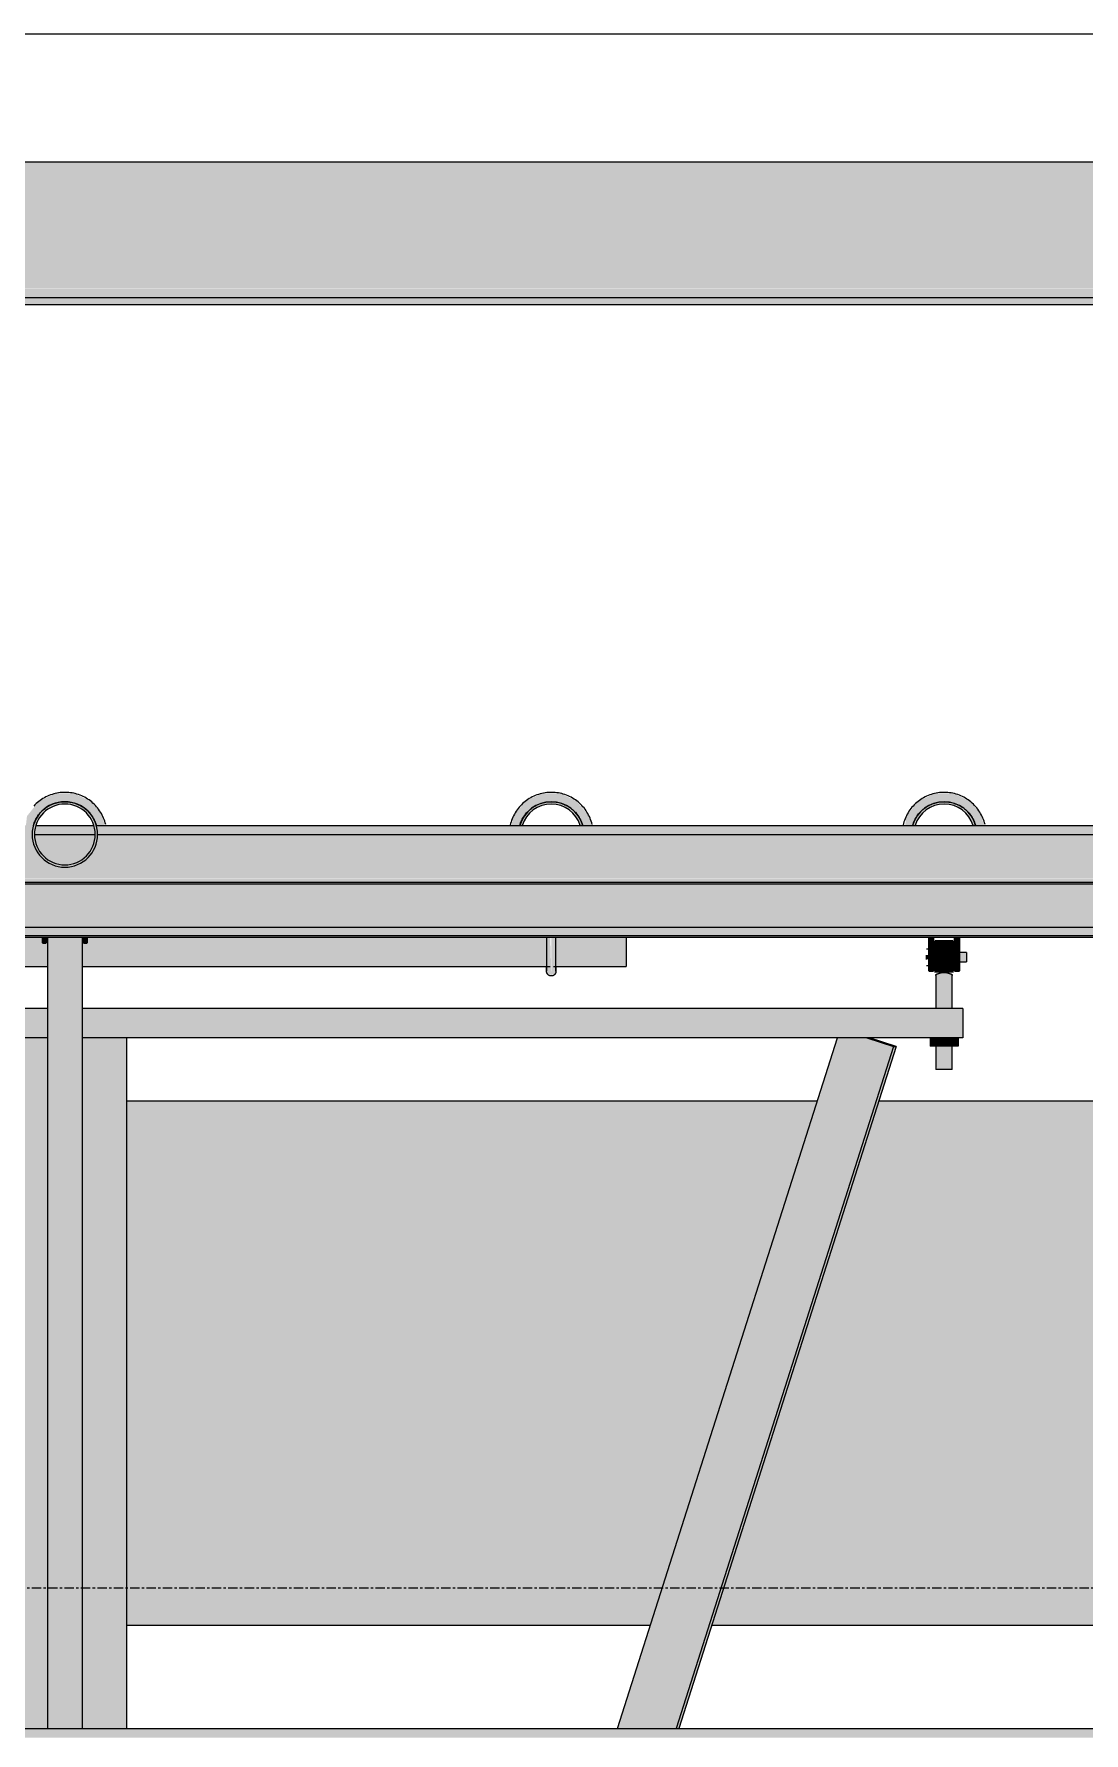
# Model space of a CAD drawing. Header units: inches. Extents: x 20426 to 92531, y -195 to 750.
# Drawn here: x 33031.3 to 33087.4, y 244.2 to 335 of the extents above; entities that cross this region are included whole.
import ezdxf

# ---------------------------------------------------------------- set-up
doc = ezdxf.new("R2010")
doc.units = ezdxf.units.IN
doc.header["$MEASUREMENT"] = 0
doc.linetypes.add('Grid Line 1_2_', pattern=[0.875, 0.5, -0.125, 0.125, -0.125])
for name, color, linetype, lineweight in [('A-CLNG', 13, 'Continuous', 13), ('A-FLOR-LEVL', 51, 'Continuous', 9), ('M-HVAC-DUCT', 70, 'Continuous', 9), ('Q-SPCQ', 91, 'Continuous', 9), ('S-BEAM', 12, 'Continuous', 9)]:
    doc.layers.add(name, color=color, linetype=linetype, lineweight=lineweight)

# ---------------------------------------------------------------- blocks, each defined once
blk = doc.blocks.new('Girt_Z - 8_D-V152-Elevation - North')
at = {"layer": 'S-BEAM'}
h = blk.add_hatch(color=256, dxfattribs=at)
h.paths.add_polyline_path([(-24964.302, 244), (-22792.025, 244), (-22792.025, 244.482), (-25977.143, 244.482), (-25977.143, 244), (-24981.581, 244)], flags=0)
h.paths.add_polyline_path([(-25980.765, 244), (-25980.765, 244.482), (-25981.015, 244.482), (-25981.015, 244)], flags=0)
blk.add_line((-25977.143, 244.482), (-22792.025, 244.482), dxfattribs=at)
blk = doc.blocks.new('Girt_Z - 8_D-V153-Elevation - North')
at = {"layer": 'S-BEAM'}
h = blk.add_hatch(color=256, dxfattribs=at)
h.paths.add_polyline_path([(-24958.019, 292.25), (-24954.987, 292.25), (-24955.096, 292.732), (-24958.168, 292.703), (-24958.181, 292.671), (-24958.181, 292.25), (-24958.127, 292.25)], flags=0)
h.paths.add_polyline_path([(-22792.025, 292.25), (-22792.025, 292.732), (-24954.921, 292.703), (-24954.862, 292.25), (-22804.37, 292.25)], flags=0)
h.paths.add_polyline_path([(-25980.765, 292.25), (-25980.765, 292.732), (-25981.015, 292.732), (-25981.015, 292.25)], flags=0)
h.paths.add_polyline_path([(-25977.143, 292.25), (-25623.919, 292.25), (-25623.859, 292.732), (-25977.143, 292.732)], flags=0)
h.paths.add_polyline_path([(-25623.576, 292.25), (-25620.544, 292.25), (-25620.653, 292.732), (-25623.725, 292.703), (-25623.738, 292.671), (-25623.738, 292.25), (-25623.684, 292.25)], flags=0)
h.paths.add_polyline_path([(-25620.419, 292.25), (-24958.362, 292.25), (-24958.306, 292.732), (-25620.478, 292.703)], flags=0)
h = blk.add_hatch(color=256, dxfattribs=at)
h.paths.add_polyline_path([(-25981.015, 289.883), (-25980.765, 289.883), (-25980.765, 292.25), (-25981.015, 292.25)], flags=0)
h.paths.add_polyline_path([(-25977.143, 289.883), (-22792.025, 289.883), (-22792.025, 292.25), (-24954.862, 292.25), (-24954.921, 291.797), (-24955.204, 291.234), (-24955.463, 290.945), (-24955.867, 290.68), (-24956.191, 290.555), (-24956.612, 290.5), (-24957.222, 290.625), (-24957.628, 290.843), (-24957.917, 291.101), (-24958.181, 291.506), (-24958.306, 291.829), (-24958.362, 292.25), (-25620.419, 292.25), (-25620.478, 291.797), (-25620.761, 291.234), (-25621.02, 290.945), (-25621.424, 290.68), (-25621.748, 290.555), (-25622.169, 290.5), (-25622.622, 290.56), (-25623.185, 290.843), (-25623.406, 291.013), (-25623.738, 291.506), (-25623.863, 291.829), (-25623.919, 292.25), (-25977.143, 292.25)], flags=0)
h.paths.add_polyline_path([(-24956.612, 290.625), (-24956.159, 290.694), (-24955.662, 290.948), (-24955.374, 291.216), (-24955.204, 291.438), (-24955.042, 291.829), (-24955.042, 292.25), (-24958.237, 292.25), (-24958.127, 291.699), (-24957.971, 291.375), (-24957.646, 291.013), (-24957.424, 290.843), (-24957.032, 290.68)], flags=0)
h.paths.add_polyline_path([(-25622.169, 290.625), (-25621.618, 290.734), (-25621.294, 290.891), (-25620.921, 291.23), (-25620.761, 291.438), (-25620.599, 291.829), (-25620.599, 292.25), (-25623.794, 292.25), (-25623.684, 291.699), (-25623.576, 291.438), (-25623.203, 291.013), (-25622.981, 290.843), (-25622.589, 290.68)], flags=0)
h = blk.add_hatch(color=256, dxfattribs=at)
h.paths.add_polyline_path([(-24990.221, 289.695), (-22792.025, 289.72), (-22792.025, 289.883), (-25977.143, 289.875), (-25977.143, 289.695), (-24998.86, 289.695)], flags=0)
h.paths.add_polyline_path([(-25981.015, 289.695), (-25980.765, 289.72), (-25980.765, 289.883), (-25981.015, 289.875), (-25981.015, 289.718)], flags=0)
h = blk.add_hatch(color=256, dxfattribs=at)
h.paths.add_polyline_path([(-24990.221, 289.62), (-22792.025, 289.658), (-22792.025, 289.695), (-25977.143, 289.658), (-25977.143, 289.62), (-24998.86, 289.62)], flags=0)
h.paths.add_polyline_path([(-25980.765, 289.62), (-25980.765, 289.695), (-25981.015, 289.658), (-25981.015, 289.62)], flags=0)
h = blk.add_hatch(color=256, dxfattribs=at)
h.paths.add_polyline_path([(-24964.302, 287.301), (-22792.025, 287.301), (-22792.025, 289.62), (-25977.143, 289.62), (-25977.143, 287.301), (-24972.941, 287.301)], flags=0)
h.paths.add_polyline_path([(-25981.015, 287.301), (-25980.765, 287.301), (-25980.765, 289.62), (-25981.015, 289.62)], flags=0)
h = blk.add_hatch(color=256, dxfattribs=at)
h.paths.add_polyline_path([(-22804.37, 286.852), (-22792.025, 286.852), (-22792.025, 287.301), (-25977.143, 287.301), (-25977.143, 286.852), (-22838.929, 286.852)], flags=0)
h.paths.add_polyline_path([(-25981.015, 286.852), (-25980.765, 286.852), (-25980.765, 287.301), (-25981.015, 287.301)], flags=0)
h = blk.add_hatch(color=256, dxfattribs=at)
h.paths.add_polyline_path([(-24964.302, 286.768), (-22792.025, 286.768), (-22792.025, 286.852), (-25977.143, 286.852), (-25977.143, 286.768), (-24972.941, 286.768)], flags=0)
h.paths.add_polyline_path([(-25980.765, 286.768), (-25980.765, 286.852), (-25981.015, 286.852), (-25981.015, 286.768)], flags=0)
for p, q in [((-25623.713, 292.732), (-25620.625, 292.732)), ((-25620.49, 292.732), (-24958.29, 292.732)), ((-25623.794, 292.25), (-25620.544, 292.25)), ((-25620.419, 292.25), (-24958.362, 292.25)), ((-25977.143, 289.695), (-22792.025, 289.695)), ((-25977.143, 289.62), (-22792.025, 289.62)), ((-25977.143, 287.301), (-22792.025, 287.301)), ((-25977.143, 286.852), (-22792.025, 286.852)), ((-25977.143, 286.768), (-22792.025, 286.768))]:
    blk.add_line(p, q, dxfattribs=at)
blk = doc.blocks.new('Girt_Z - 8_D-V154-Elevation - North')
at = {"layer": 'S-BEAM'}
blk.add_line((-25977.143, 335.018), (-22792.025, 335.018), dxfattribs=at)
blk = doc.blocks.new('Basketball_Backstop-Performance_Sports_Systems-3103-Ceiling_Hung - 27_-0_ to 27_-11 7_8_-706978-Elevation - North')
at = {"layer": 'Q-SPCQ'}
for points in [[(-25620.029, 292.732), (-25620.029, 292.733), (-25620.215, 293.318), (-25620.766, 294.009), (-25621.668, 294.444), (-25622.426, 294.444), (-25622.669, 294.444), (-25623.572, 294.009), (-25624.196, 293.226), (-25624.249, 292.732), (-25623.846, 292.735), (-25623.576, 293.266), (-25623.318, 293.555), (-25622.892, 293.829), (-25622.426, 293.966), (-25622.169, 294), (-25621.543, 293.869), (-25621.117, 293.63), (-25620.839, 293.367), (-25620.591, 292.974), (-25620.478, 292.732), (-25620.044, 292.732)], [(-25594.029, 292.732), (-25594.029, 292.733), (-25594.142, 293.226), (-25594.836, 294.043), (-25595.668, 294.444), (-25596.669, 294.444), (-25597.572, 294.009), (-25598.196, 293.226), (-25598.294, 292.732), (-25597.833, 292.766), (-25597.576, 293.266), (-25597.316, 293.556), (-25596.981, 293.791), (-25596.421, 293.967), (-25595.967, 293.973), (-25595.52, 293.859), (-25595.138, 293.646), (-25594.864, 293.399), (-25594.599, 292.994), (-25594.478, 292.732), (-25594.044, 292.732)], [(-25573.346, 292.732), (-25573.029, 292.733), (-25573.215, 293.318), (-25573.766, 294.009), (-25574.668, 294.444), (-25575.426, 294.444), (-25575.669, 294.444), (-25576.572, 294.009), (-25577.196, 293.226), (-25577.249, 292.732), (-25576.846, 292.735), (-25576.576, 293.266), (-25576.318, 293.555), (-25575.892, 293.829), (-25575.426, 293.966), (-25575.169, 294), (-25574.543, 293.869), (-25574.117, 293.63), (-25573.839, 293.367), (-25573.591, 292.974), (-25573.478, 292.732), (-25573.396, 292.732)], [(-25594.606, 292.732), (-25594.49, 292.732), (-25594.653, 293.125), (-25595.002, 293.541), (-25595.294, 293.766), (-25595.716, 293.94), (-25596.169, 294), (-25596.622, 293.94), (-25597.044, 293.766), (-25597.406, 293.487), (-25597.684, 293.125), (-25597.847, 292.732), (-25597.713, 292.732), (-25597.576, 293.062), (-25597.318, 293.399), (-25596.981, 293.657), (-25596.589, 293.82), (-25596.169, 293.875), (-25595.748, 293.82), (-25595.356, 293.657), (-25595.002, 293.375), (-25594.761, 293.062), (-25594.625, 292.732)], [(-25576.731, 292.732), (-25576.713, 292.732), (-25576.576, 293.062), (-25576.318, 293.399), (-25575.981, 293.657), (-25575.589, 293.82), (-25575.169, 293.875), (-25574.748, 293.82), (-25574.356, 293.657), (-25574.02, 293.399), (-25573.761, 293.062), (-25573.606, 292.732), (-25573.49, 292.732), (-25573.653, 293.125), (-25573.931, 293.487), (-25574.294, 293.766), (-25574.716, 293.94), (-25575.169, 294), (-25575.622, 293.94), (-25576.044, 293.766), (-25576.406, 293.487), (-25576.684, 293.125), (-25576.847, 292.732)], [(-25623.356, 286.467), (-25623.169, 286.467), (-25623.169, 286.768), (-25623.356, 286.768), (-25623.356, 286.555)], [(-25622.169, 244.482), (-25622.169, 286.768), (-25623.106, 286.768), (-25623.048, 244.482), (-25622.343, 244.482)], [(-25622.1, 244.482), (-25621.231, 244.482), (-25621.263, 286.768), (-25622.169, 286.768), (-25622.169, 244.482)], [(-25621.169, 286.467), (-25620.981, 286.467), (-25620.981, 286.768), (-25621.169, 286.768), (-25621.169, 286.555)], [(-25596.169, 284.744), (-25596.222, 286.768), (-25596.393, 286.768), (-25596.39, 285.57), (-25596.374, 284.811)], [(-25575.731, 285.687), (-25575.731, 286.768), (-25575.981, 286.768), (-25575.981, 285.687)], [(-25574.705, 285.656), (-25574.705, 286.562), (-25575.643, 286.532), (-25575.643, 285.656)], [(-25574.356, 285.687), (-25574.356, 286.768), (-25574.606, 286.768), (-25574.606, 285.687)], [(-25576.106, 285.687), (-25575.981, 285.687), (-25575.981, 285.801), (-25576.106, 285.801)], [(-25576.106, 285.574), (-25575.981, 285.574), (-25575.981, 285.687), (-25576.106, 285.687)], [(-25575.981, 284.963), (-25575.731, 284.963), (-25575.731, 285.687), (-25575.981, 285.687), (-25575.981, 285.038)], [(-25575.174, 284.859), (-25574.705, 284.871), (-25574.705, 285.656), (-25575.643, 285.656), (-25575.643, 284.871), (-25575.251, 284.859)], [(-25574.606, 284.963), (-25574.356, 284.963), (-25574.356, 285.687), (-25574.606, 285.687), (-25574.606, 285.038)], [(-25592.627, 244.482), (-25589.489, 244.482), (-25577.87, 280.918), (-25579.293, 281.375), (-25580.861, 281.375), (-25592.403, 245.185)], [(-25589.489, 244.482), (-25589.356, 244.482), (-25577.736, 280.918), (-25577.87, 280.918), (-25589.265, 245.185)], [(-25575.174, 280.937), (-25575.174, 281.375), (-25575.924, 281.375), (-25575.924, 280.937)], [(-25575.174, 280.937), (-25574.424, 280.937), (-25574.424, 281.375), (-25575.174, 281.375)]]:
    blk.add_hatch(color=256, dxfattribs=at).paths.add_polyline_path(points, flags=0)
h = blk.add_hatch(color=256, dxfattribs=at)
h.paths.add_polyline_path([(-25622.169, 290.5), (-25621.716, 290.56), (-25621.294, 290.734), (-25620.921, 291.026), (-25620.653, 291.375), (-25620.478, 291.797), (-25620.419, 292.25), (-25620.478, 292.703), (-25620.653, 293.125), (-25620.931, 293.487), (-25621.294, 293.766), (-25621.716, 293.94), (-25622.169, 294), (-25622.622, 293.94), (-25623.044, 293.766), (-25623.406, 293.487), (-25623.684, 293.125), (-25623.859, 292.703), (-25623.895, 292.067), (-25623.859, 291.797), (-25623.684, 291.375), (-25623.406, 291.013), (-25623.044, 290.734), (-25622.622, 290.56)], flags=0)
h.paths.add_polyline_path([(-25622.169, 290.625), (-25622.589, 290.68), (-25622.981, 290.843), (-25623.318, 291.101), (-25623.576, 291.438), (-25623.738, 291.829), (-25623.794, 292.25), (-25623.738, 292.671), (-25623.576, 293.062), (-25623.318, 293.399), (-25622.981, 293.657), (-25622.589, 293.82), (-25622.169, 293.875), (-25621.748, 293.82), (-25621.356, 293.657), (-25620.921, 293.27), (-25620.761, 293.062), (-25620.599, 292.671), (-25620.568, 292.067), (-25620.599, 291.829), (-25620.761, 291.438), (-25621.02, 291.101), (-25621.356, 290.843), (-25621.748, 290.68)], flags=0)
h = blk.add_hatch(color=256, dxfattribs=at)
h.paths.add_polyline_path([(-25603.641, 285.187), (-25596.394, 285.221), (-25596.384, 285.441), (-25596.418, 286.768), (-25620.981, 286.768), (-25620.981, 286.467), (-25621.169, 286.485), (-25621.169, 286.768), (-25621.231, 286.768), (-25621.231, 285.187), (-25612.281, 285.187)], flags=0)
h.paths.add_polyline_path([(-25592.169, 285.187), (-25592.169, 286.768), (-25595.945, 286.768), (-25595.946, 285.544), (-25595.946, 285.187), (-25595.002, 285.187)], flags=0)
h.paths.add_polyline_path([(-25623.106, 285.187), (-25623.106, 286.768), (-25623.169, 286.719), (-25623.169, 286.467), (-25623.356, 286.485), (-25623.356, 286.768), (-25647.945, 286.768), (-25647.946, 285.544), (-25647.919, 285.187), (-25625.241, 285.187)], flags=0)
h.paths.add_polyline_path([(-25648.401, 285.187), (-25648.383, 285.422), (-25648.418, 286.768), (-25652.169, 286.768), (-25652.169, 285.187), (-25648.409, 285.187)], flags=0)
h = blk.add_hatch(color=256, dxfattribs=at)
h.paths.add_polyline_path([(-25595.968, 285.194), (-25595.919, 285.194), (-25595.946, 285.404)], flags=0)
h.paths.add_polyline_path([(-25596.169, 284.744), (-25595.963, 284.811), (-25595.946, 284.979), (-25595.919, 284.953), (-25595.968, 285.194), (-25595.931, 286.454), (-25595.992, 286.768), (-25596.116, 286.768), (-25596.169, 286.696), (-25596.169, 284.961)], flags=0)
h = blk.add_hatch(color=256, dxfattribs=at)
h.paths.add_polyline_path([(-25575.643, 285.687), (-25575.643, 285.937), (-25575.731, 285.891), (-25575.731, 285.687)], flags=0)
h.paths.add_polyline_path([(-25574.705, 285.687), (-25574.606, 285.732), (-25574.606, 285.937), (-25574.705, 285.89), (-25574.705, 285.729)], flags=0)
h.paths.add_polyline_path([(-25573.981, 285.687), (-25573.981, 285.937), (-25574.356, 285.897), (-25574.356, 285.687)], flags=0)
h = blk.add_hatch(color=256, dxfattribs=at)
h.paths.add_polyline_path([(-25574.606, 285.437), (-25574.606, 285.687), (-25574.705, 285.656), (-25574.705, 285.437)], flags=0)
h.paths.add_polyline_path([(-25573.981, 285.437), (-25573.981, 285.687), (-25574.356, 285.675), (-25574.356, 285.437)], flags=0)
h.paths.add_polyline_path([(-25575.731, 285.437), (-25575.643, 285.493), (-25575.643, 285.687), (-25575.731, 285.631), (-25575.731, 285.439)], flags=0)
h = blk.add_hatch(color=256, dxfattribs=at)
h.paths.add_polyline_path([(-25574.736, 279.687), (-25574.787, 280.937), (-25575.611, 280.937), (-25575.553, 279.687), (-25574.751, 279.687)], flags=0)
h.paths.add_polyline_path([(-25575.223, 282.955), (-25574.736, 282.955), (-25574.763, 284.763), (-25575.097, 284.859), (-25575.394, 284.833), (-25575.611, 284.75), (-25575.573, 282.955), (-25575.251, 282.955)], flags=0)
h = blk.add_hatch(color=256, dxfattribs=at)
h.paths.add_polyline_path([(-25670.174, 281.375), (-25623.106, 281.375), (-25623.106, 282.955), (-25670.174, 282.955), (-25670.174, 282.691)], flags=0)
h.paths.add_polyline_path([(-25577.722, 281.375), (-25574.174, 281.375), (-25574.174, 282.955), (-25621.231, 282.955), (-25621.231, 281.375), (-25586.362, 281.375)], flags=0)
h = blk.add_hatch(color=256, dxfattribs=at)
h.paths.add_polyline_path([(-25623.209, 244.482), (-25623.106, 244.482), (-25623.106, 281.375), (-25625.486, 281.375), (-25625.486, 244.482), (-25623.83, 244.482)], flags=0)
h.paths.add_polyline_path([(-25621.231, 244.482), (-25618.861, 244.482), (-25618.861, 281.375), (-25621.231, 281.375), (-25621.231, 245.185)], flags=0)
for p, q in [((-25623.356, 286.467), (-25623.356, 286.763)), ((-25623.356, 286.438), (-25623.169, 286.438)), ((-25623.169, 286.763), (-25623.169, 286.467)), ((-25623.106, 286.768), (-25623.106, 244.482)), ((-25621.231, 244.482), (-25621.231, 286.768)), ((-25621.169, 286.467), (-25621.169, 286.763)), ((-25621.169, 286.438), (-25620.981, 286.438)), ((-25620.981, 286.763), (-25620.981, 286.467)), ((-25592.169, 286.766), (-25592.169, 285.187)), ((-25575.981, 286.125), (-25576.106, 286.125)), ((-25575.981, 285.687), (-25575.981, 286.768)), ((-25575.731, 286.768), (-25575.731, 285.687)), ((-25574.705, 286.562), (-25575.643, 286.562)), ((-25575.643, 285.656), (-25575.643, 286.562)), ((-25574.705, 286.562), (-25574.705, 285.656)), ((-25574.606, 285.687), (-25574.606, 286.768)), ((-25574.356, 286.768), (-25574.356, 285.687)), ((-25648.058, 285.187), (-25623.106, 285.187)), ((-25621.231, 285.187), (-25596.229, 285.187)), ((-25596.058, 285.187), (-25592.169, 285.187)), ((-25576.106, 285.687), (-25576.106, 285.801)), ((-25576.106, 285.574), (-25576.106, 285.687)), ((-25576.106, 285.25), (-25575.981, 285.25)), ((-25575.981, 284.963), (-25575.981, 285.687)), ((-25575.643, 285.937), (-25575.731, 285.937)), ((-25575.731, 285.687), (-25575.731, 284.963)), ((-25575.731, 285.437), (-25575.643, 285.437)), ((-25575.643, 284.871), (-25575.643, 285.656)), ((-25574.606, 285.937), (-25574.705, 285.937)), ((-25574.705, 285.656), (-25574.705, 284.871)), ((-25574.705, 285.437), (-25574.606, 285.437)), ((-25574.606, 284.963), (-25574.606, 285.687)), ((-25573.981, 285.937), (-25574.356, 285.937)), ((-25574.356, 285.687), (-25574.356, 284.963)), ((-25574.356, 285.437), (-25573.981, 285.437)), ((-25573.981, 285.937), (-25573.981, 285.687)), ((-25573.981, 285.687), (-25573.981, 285.437)), ((-25575.981, 284.937), (-25575.731, 284.937)), ((-25575.643, 284.75), (-25575.611, 284.75)), ((-25575.611, 284.75), (-25575.611, 282.955)), ((-25574.736, 282.955), (-25574.736, 284.75)), ((-25574.736, 284.75), (-25574.705, 284.75)), ((-25574.606, 284.937), (-25574.356, 284.937)), ((-25623.105, 282.955), (-25670.174, 282.955)), ((-25574.174, 282.955), (-25621.231, 282.955)), ((-25574.174, 282.955), (-25574.174, 281.375)), ((-25623.105, 281.375), (-25670.174, 281.375)), ((-25574.174, 281.375), (-25621.231, 281.375)), ((-25618.861, 244.482), (-25618.861, 281.375)), ((-25592.627, 244.482), (-25580.861, 281.375)), ((-25577.87, 280.918), (-25589.489, 244.482)), ((-25577.736, 280.918), (-25589.356, 244.482)), ((-25579.293, 281.375), (-25577.87, 280.918)), ((-25577.736, 280.918), (-25579.159, 281.375)), ((-25577.87, 280.918), (-25577.736, 280.918)), ((-25575.924, 281.375), (-25575.924, 280.937)), ((-25575.174, 280.937), (-25575.924, 280.937)), ((-25575.611, 281.375), (-25575.611, 279.687)), ((-25575.174, 281.375), (-25575.174, 280.937)), ((-25574.424, 280.937), (-25575.174, 280.937)), ((-25574.736, 279.687), (-25574.736, 281.375)), ((-25574.424, 281.375), (-25574.424, 280.937)), ((-25574.736, 279.687), (-25575.611, 279.687))]:
    blk.add_line(p, q, dxfattribs=at)
at = {"layer": 'Q-SPCQ', "flags": 128}
for points in [[(-25619.983, 292.785), (-25620.006, 292.872), (-25620.033, 292.958), (-25620.063, 293.043), (-25620.096, 293.126), (-25620.133, 293.208), (-25620.173, 293.289), (-25620.216, 293.368), (-25620.262, 293.445), (-25620.312, 293.52), (-25620.364, 293.594), (-25620.419, 293.665), (-25620.477, 293.734), (-25620.538, 293.8), (-25620.601, 293.864), (-25620.667, 293.925), (-25620.735, 293.984), (-25620.806, 294.04), (-25620.878, 294.093), (-25620.953, 294.143), (-25621.03, 294.19), (-25621.108, 294.234), (-25621.189, 294.275), (-25621.27, 294.313), (-25621.353, 294.347), (-25621.438, 294.378), (-25621.524, 294.406), (-25621.61, 294.43), (-25621.698, 294.45), (-25621.786, 294.467), (-25621.875, 294.481), (-25621.965, 294.491), (-25622.055, 294.497), (-25622.144, 294.5), (-25622.234, 294.499), (-25622.324, 294.495), (-25622.414, 294.487), (-25622.503, 294.475), (-25622.592, 294.46), (-25622.68, 294.441), (-25622.767, 294.419), (-25622.853, 294.393), (-25622.939, 294.364), (-25623.023, 294.332), (-25623.105, 294.296), (-25623.186, 294.257), (-25623.266, 294.215), (-25623.343, 294.169), (-25623.419, 294.121), (-25623.493, 294.069), (-25623.565, 294.015), (-25623.634, 293.957), (-25623.701, 293.898), (-25623.766, 293.835), (-25623.828, 293.77)], [(-25593.983, 292.785), (-25594.006, 292.872), (-25594.033, 292.958), (-25594.063, 293.043), (-25594.096, 293.126), (-25594.133, 293.208), (-25594.173, 293.289), (-25594.216, 293.368), (-25594.262, 293.445), (-25594.312, 293.52), (-25594.364, 293.594), (-25594.419, 293.665), (-25594.477, 293.734), (-25594.538, 293.8), (-25594.601, 293.864), (-25594.667, 293.925), (-25594.735, 293.984), (-25594.806, 294.04), (-25594.878, 294.093), (-25594.953, 294.143), (-25595.03, 294.19), (-25595.108, 294.234), (-25595.189, 294.275), (-25595.27, 294.313), (-25595.353, 294.347), (-25595.438, 294.378), (-25595.524, 294.406), (-25595.61, 294.43), (-25595.698, 294.45), (-25595.786, 294.467), (-25595.875, 294.481), (-25595.965, 294.491), (-25596.055, 294.497), (-25596.144, 294.5), (-25596.234, 294.499), (-25596.324, 294.495), (-25596.414, 294.487), (-25596.503, 294.475), (-25596.592, 294.46), (-25596.68, 294.441), (-25596.767, 294.419), (-25596.853, 294.393), (-25596.939, 294.364), (-25597.023, 294.332), (-25597.105, 294.296), (-25597.186, 294.257), (-25597.266, 294.215), (-25597.343, 294.169), (-25597.419, 294.121), (-25597.493, 294.069), (-25597.565, 294.015), (-25597.634, 293.957), (-25597.701, 293.898), (-25597.766, 293.835), (-25597.828, 293.77), (-25597.887, 293.702), (-25597.944, 293.632), (-25597.998, 293.56), (-25598.049, 293.486), (-25598.097, 293.41), (-25598.142, 293.332), (-25598.183, 293.252), (-25598.222, 293.171), (-25598.257, 293.088), (-25598.289, 293.004), (-25598.317, 292.918), (-25598.342, 292.832), (-25598.364, 292.745)], [(-25572.983, 292.785), (-25573.006, 292.872), (-25573.033, 292.958), (-25573.063, 293.043), (-25573.096, 293.126), (-25573.133, 293.208), (-25573.173, 293.289), (-25573.216, 293.368), (-25573.262, 293.445), (-25573.312, 293.52), (-25573.364, 293.594), (-25573.419, 293.665), (-25573.477, 293.734), (-25573.538, 293.8), (-25573.601, 293.864), (-25573.667, 293.925), (-25573.735, 293.984), (-25573.806, 294.04), (-25573.878, 294.093), (-25573.953, 294.143), (-25574.03, 294.19), (-25574.108, 294.234), (-25574.189, 294.275), (-25574.27, 294.313), (-25574.353, 294.347), (-25574.438, 294.378), (-25574.524, 294.406), (-25574.61, 294.43), (-25574.698, 294.45), (-25574.786, 294.467), (-25574.875, 294.481), (-25574.965, 294.491), (-25575.055, 294.497), (-25575.144, 294.5), (-25575.234, 294.499), (-25575.324, 294.495), (-25575.414, 294.487), (-25575.503, 294.475), (-25575.592, 294.46), (-25575.68, 294.441), (-25575.767, 294.419), (-25575.853, 294.393), (-25575.939, 294.364), (-25576.023, 294.332), (-25576.105, 294.296), (-25576.186, 294.257), (-25576.266, 294.215), (-25576.343, 294.169), (-25576.419, 294.121), (-25576.493, 294.069), (-25576.565, 294.015), (-25576.634, 293.957), (-25576.701, 293.898), (-25576.766, 293.835), (-25576.828, 293.77), (-25576.887, 293.702), (-25576.944, 293.632), (-25576.998, 293.56), (-25577.049, 293.486), (-25577.097, 293.41), (-25577.142, 293.332), (-25577.183, 293.252), (-25577.222, 293.171), (-25577.257, 293.088), (-25577.289, 293.004), (-25577.317, 292.918), (-25577.342, 292.832), (-25577.364, 292.745)], [(-25623.851, 292.734), (-25623.83, 292.8), (-25623.807, 292.866), (-25623.781, 292.931), (-25623.752, 292.995), (-25623.721, 293.058), (-25623.687, 293.12), (-25623.651, 293.18), (-25623.613, 293.238), (-25623.572, 293.295), (-25623.53, 293.35), (-25623.484, 293.404), (-25623.437, 293.456)], [(-25623.337, 293.553), (-25623.284, 293.599), (-25623.229, 293.642), (-25623.172, 293.684), (-25623.114, 293.723), (-25623.055, 293.759), (-25622.994, 293.793), (-25622.931, 293.825), (-25622.868, 293.854), (-25622.803, 293.881), (-25622.737, 293.905), (-25622.671, 293.927), (-25622.603, 293.945), (-25622.535, 293.961), (-25622.466, 293.975), (-25622.397, 293.985), (-25622.327, 293.993), (-25622.258, 293.998), (-25622.188, 294), (-25622.118, 293.999), (-25622.048, 293.996), (-25621.978, 293.99), (-25621.909, 293.981), (-25621.84, 293.969), (-25621.771, 293.954), (-25621.703, 293.937), (-25621.636, 293.917), (-25621.57, 293.894), (-25621.505, 293.869), (-25621.441, 293.841), (-25621.377, 293.811), (-25621.316, 293.778), (-25621.255, 293.743), (-25621.196, 293.705), (-25621.139, 293.665), (-25621.083, 293.623), (-25621.029, 293.578), (-25620.977, 293.531)], [(-25620.878, 293.432), (-25620.832, 293.38), (-25620.788, 293.325), (-25620.746, 293.269), (-25620.707, 293.211), (-25620.669, 293.152), (-25620.634, 293.091), (-25620.602, 293.029), (-25620.572, 292.966), (-25620.545, 292.902), (-25620.52, 292.836), (-25620.498, 292.77)], [(-25597.851, 292.734), (-25597.83, 292.8), (-25597.807, 292.866), (-25597.781, 292.931), (-25597.752, 292.995), (-25597.721, 293.058), (-25597.687, 293.12), (-25597.651, 293.18), (-25597.613, 293.238), (-25597.572, 293.295), (-25597.53, 293.35), (-25597.484, 293.404), (-25597.437, 293.456)], [(-25597.337, 293.553), (-25597.284, 293.599), (-25597.229, 293.642), (-25597.172, 293.684), (-25597.114, 293.723), (-25597.055, 293.759), (-25596.994, 293.793), (-25596.931, 293.825), (-25596.868, 293.854), (-25596.803, 293.881), (-25596.737, 293.905), (-25596.671, 293.927), (-25596.603, 293.945), (-25596.535, 293.961), (-25596.466, 293.975), (-25596.397, 293.985), (-25596.327, 293.993), (-25596.258, 293.998), (-25596.188, 294), (-25596.118, 293.999), (-25596.048, 293.996), (-25595.978, 293.99), (-25595.909, 293.981), (-25595.84, 293.969), (-25595.771, 293.954), (-25595.703, 293.937), (-25595.636, 293.917), (-25595.57, 293.894), (-25595.505, 293.869), (-25595.441, 293.841), (-25595.377, 293.811), (-25595.316, 293.778), (-25595.255, 293.743), (-25595.196, 293.705), (-25595.139, 293.665), (-25595.083, 293.623), (-25595.029, 293.578), (-25594.977, 293.531)], [(-25594.878, 293.432), (-25594.832, 293.38), (-25594.788, 293.325), (-25594.746, 293.269), (-25594.707, 293.211), (-25594.669, 293.152), (-25594.634, 293.091), (-25594.602, 293.029), (-25594.572, 292.966), (-25594.545, 292.902), (-25594.52, 292.836), (-25594.498, 292.77)], [(-25576.851, 292.734), (-25576.83, 292.8), (-25576.807, 292.866), (-25576.781, 292.931), (-25576.752, 292.995), (-25576.721, 293.058), (-25576.687, 293.12), (-25576.651, 293.18), (-25576.613, 293.238), (-25576.572, 293.295), (-25576.53, 293.35), (-25576.484, 293.404), (-25576.437, 293.456)], [(-25576.337, 293.553), (-25576.284, 293.599), (-25576.229, 293.642), (-25576.172, 293.684), (-25576.114, 293.723), (-25576.055, 293.759), (-25575.994, 293.793), (-25575.931, 293.825), (-25575.868, 293.854), (-25575.803, 293.881), (-25575.737, 293.905), (-25575.671, 293.927), (-25575.603, 293.945), (-25575.535, 293.961), (-25575.466, 293.975), (-25575.397, 293.985), (-25575.327, 293.993), (-25575.258, 293.998), (-25575.188, 294), (-25575.118, 293.999), (-25575.048, 293.996), (-25574.978, 293.99), (-25574.909, 293.981), (-25574.84, 293.969), (-25574.771, 293.954), (-25574.703, 293.937), (-25574.636, 293.917), (-25574.57, 293.894), (-25574.505, 293.869), (-25574.441, 293.841), (-25574.377, 293.811), (-25574.316, 293.778), (-25574.255, 293.743), (-25574.196, 293.705), (-25574.139, 293.665), (-25574.083, 293.623), (-25574.029, 293.578), (-25573.977, 293.531)], [(-25573.878, 293.432), (-25573.832, 293.38), (-25573.788, 293.325), (-25573.746, 293.269), (-25573.707, 293.211), (-25573.669, 293.152), (-25573.634, 293.091), (-25573.602, 293.029), (-25573.572, 292.966), (-25573.545, 292.902), (-25573.52, 292.836), (-25573.498, 292.77)], [(-25596.419, 286.768), (-25596.419, 286.698), (-25596.419, 286.619), (-25596.419, 286.54), (-25596.419, 286.462), (-25596.419, 286.385), (-25596.419, 286.308), (-25596.419, 286.233), (-25596.419, 286.159), (-25596.419, 286.086), (-25596.419, 286.014), (-25596.419, 285.944), (-25596.419, 285.875), (-25596.419, 285.808), (-25596.419, 285.743), (-25596.419, 285.68), (-25596.419, 285.619), (-25596.419, 285.56), (-25596.419, 285.503), (-25596.419, 285.448), (-25596.419, 285.396), (-25596.419, 285.346), (-25596.419, 285.299), (-25596.419, 285.255), (-25596.419, 285.213), (-25596.419, 285.174), (-25596.419, 285.137), (-25596.419, 285.104), (-25596.419, 285.073), (-25596.419, 285.046), (-25596.419, 285.021), (-25596.419, 285), (-25596.419, 284.982), (-25596.419, 284.967), (-25596.419, 284.955), (-25596.419, 284.946), (-25596.419, 284.94), (-25596.419, 284.938)], [(-25595.919, 284.937), (-25595.919, 284.939), (-25595.919, 284.944), (-25595.919, 284.952), (-25595.919, 284.963), (-25595.919, 284.977), (-25595.919, 284.995), (-25595.919, 285.015), (-25595.919, 285.039), (-25595.919, 285.066), (-25595.919, 285.095), (-25595.919, 285.128), (-25595.919, 285.164), (-25595.919, 285.202), (-25595.919, 285.243), (-25595.919, 285.287), (-25595.919, 285.333), (-25595.919, 285.382), (-25595.919, 285.434), (-25595.919, 285.488), (-25595.919, 285.544), (-25595.919, 285.603), (-25595.919, 285.663), (-25595.919, 285.726), (-25595.919, 285.79), (-25595.919, 285.857), (-25595.919, 285.925), (-25595.919, 285.995), (-25595.919, 286.066), (-25595.919, 286.139), (-25595.919, 286.213), (-25595.919, 286.288), (-25595.919, 286.364), (-25595.919, 286.441), (-25595.919, 286.519), (-25595.919, 286.598), (-25595.919, 286.677), (-25595.919, 286.756)], [(-25596.419, 284.937), (-25596.419, 284.939), (-25596.419, 284.944), (-25596.419, 284.952), (-25596.419, 284.963), (-25596.419, 284.977), (-25596.419, 284.995), (-25596.419, 285.015), (-25596.419, 285.039), (-25596.419, 285.066), (-25596.419, 285.095), (-25596.419, 285.128), (-25596.419, 285.164), (-25596.419, 285.202)], [(-25595.919, 285.213), (-25595.919, 285.174), (-25595.919, 285.137), (-25595.919, 285.104), (-25595.919, 285.073), (-25595.919, 285.046), (-25595.919, 285.021), (-25595.919, 285), (-25595.919, 284.982), (-25595.919, 284.967), (-25595.919, 284.955), (-25595.919, 284.946), (-25595.919, 284.94), (-25595.919, 284.938)], [(-25596.169, 284.687), (-25596.179, 284.688), (-25596.189, 284.688), (-25596.199, 284.689), (-25596.209, 284.691), (-25596.218, 284.692), (-25596.228, 284.695), (-25596.238, 284.697), (-25596.247, 284.7), (-25596.257, 284.704), (-25596.266, 284.707), (-25596.275, 284.711), (-25596.284, 284.716), (-25596.293, 284.721), (-25596.302, 284.726), (-25596.31, 284.731), (-25596.318, 284.737), (-25596.326, 284.743), (-25596.334, 284.75), (-25596.341, 284.756), (-25596.348, 284.763), (-25596.355, 284.771), (-25596.361, 284.778), (-25596.368, 284.786), (-25596.374, 284.794), (-25596.379, 284.802), (-25596.384, 284.811), (-25596.389, 284.82), (-25596.394, 284.829), (-25596.398, 284.838), (-25596.402, 284.847), (-25596.405, 284.856), (-25596.408, 284.866), (-25596.411, 284.875), (-25596.413, 284.885), (-25596.415, 284.895), (-25596.417, 284.905), (-25596.418, 284.915), (-25596.418, 284.925), (-25596.419, 284.935), (-25596.419, 284.937)], [(-25595.919, 284.937), (-25595.919, 284.928), (-25595.92, 284.918), (-25595.921, 284.908), (-25595.922, 284.898), (-25595.924, 284.888), (-25595.926, 284.878), (-25595.929, 284.868), (-25595.931, 284.859), (-25595.935, 284.849), (-25595.939, 284.84), (-25595.943, 284.831), (-25595.947, 284.822), (-25595.952, 284.813), (-25595.957, 284.805), (-25595.962, 284.796), (-25595.968, 284.788), (-25595.974, 284.78), (-25595.981, 284.773), (-25595.988, 284.765), (-25595.995, 284.758), (-25596.002, 284.751), (-25596.01, 284.745), (-25596.017, 284.739), (-25596.025, 284.733), (-25596.034, 284.727), (-25596.042, 284.722), (-25596.051, 284.717), (-25596.06, 284.712), (-25596.069, 284.708), (-25596.078, 284.704), (-25596.088, 284.701), (-25596.097, 284.698), (-25596.107, 284.695), (-25596.116, 284.693), (-25596.126, 284.691), (-25596.136, 284.69), (-25596.146, 284.689), (-25596.156, 284.688), (-25596.166, 284.688), (-25596.169, 284.687)]]:
    blk.add_lwpolyline(points, dxfattribs=at)
at = {"layer": 'Q-SPCQ'}
for centre, radius, start, end in [((-25622.169, 292.25), 1.75, 0, 180), ((-25622.169, 292.25), 1.625, 0, 180), ((-25596.169, 292.25), 1.75, 16.03624, 163.96376), ((-25596.169, 292.25), 1.625, 17.35418, 162.64582), ((-25575.169, 292.25), 1.75, 16.03624, 163.96376), ((-25575.169, 292.25), 1.625, 17.35418, 162.64582), ((-25622.169, 292.25), 1.75, 180, 0), ((-25622.169, 292.25), 1.625, 180, 0)]:
    blk.add_arc(centre, radius, start, end, dxfattribs=at)
blk.add_open_spline([(-25574.736, 284.75), (-25574.736, 284.75), (-25574.74, 284.752), (-25574.751, 284.758), (-25574.763, 284.762), (-25574.778, 284.769), (-25574.795, 284.777), (-25574.812, 284.785), (-25574.827, 284.791), (-25574.839, 284.795), (-25574.852, 284.799), (-25574.869, 284.806), (-25574.892, 284.814), (-25574.917, 284.822), (-25574.938, 284.829), (-25574.954, 284.833), (-25574.971, 284.837), (-25574.993, 284.842), (-25575.023, 284.848), (-25575.059, 284.855), (-25575.097, 284.859), (-25575.135, 284.862), (-25575.174, 284.862), (-25575.213, 284.862), (-25575.251, 284.859), (-25575.289, 284.855), (-25575.325, 284.848), (-25575.355, 284.842), (-25575.377, 284.837), (-25575.394, 284.833), (-25575.41, 284.829), (-25575.431, 284.822), (-25575.456, 284.814), (-25575.479, 284.806), (-25575.496, 284.799), (-25575.509, 284.795), (-25575.52, 284.791), (-25575.535, 284.785), (-25575.552, 284.777), (-25575.57, 284.769), (-25575.585, 284.762), (-25575.597, 284.758), (-25575.608, 284.752), (-25575.611, 284.75), (-25575.611, 284.75)], degree=3, knots=[0, 0, 0, 0, 0.055556, 0.083333, 0.111111, 0.138889, 0.166667, 0.194444, 0.208333, 0.222222, 0.236111, 0.25, 0.277778, 0.305556, 0.319444, 0.333333, 0.347222, 0.361111, 0.388889, 0.416667, 0.444444, 0.472222, 0.5, 0.527778, 0.555556, 0.583333, 0.611111, 0.638889, 0.652778, 0.666667, 0.680556, 0.694444, 0.722222, 0.75, 0.763889, 0.777778, 0.791667, 0.805556, 0.833333, 0.861111, 0.888889, 0.916667, 0.944444, 1, 1, 1, 1], dxfattribs=at)
blk = doc.blocks.new('W-Wide Flange - W8X21-946647-Elevation - North')
at = {"layer": 'S-BEAM'}
h = blk.add_hatch(color=256, dxfattribs=at)
h.paths.add_polyline_path([(-24376.8, 327.951), (-24252.89, 328.003), (-24252.89, 328.189), (-24524.39, 328.131), (-24524.39, 327.951), (-24394.08, 327.951)], flags=0)
h.paths.add_polyline_path([(-25966.51, 327.951), (-25700.39, 327.951), (-25700.39, 328.189), (-25971.89, 328.179), (-25971.89, 327.951)], flags=0)
h.paths.add_polyline_path([(-22801.255, 327.951), (-22801.255, 328.189), (-23076.89, 328.189), (-23076.89, 327.951), (-22804.37, 327.951)], flags=0)
h.paths.add_polyline_path([(-25682.39, 327.951), (-25410.89, 327.951), (-25410.89, 328.189), (-25682.39, 328.169), (-25682.39, 328.054)], flags=0)
h.paths.add_polyline_path([(-23094.89, 327.951), (-23094.89, 328.189), (-23366.39, 328.189), (-23366.39, 327.951), (-23098.121, 327.951)], flags=0)
h.paths.add_polyline_path([(-25392.89, 327.951), (-25121.39, 327.951), (-25121.39, 328.189), (-25392.89, 328.16), (-25392.89, 328.043)], flags=0)
h.paths.add_polyline_path([(-25103.39, 327.951), (-24831.89, 327.951), (-24831.89, 328.189), (-25103.39, 328.15), (-25103.39, 328.033)], flags=0)
h.paths.add_polyline_path([(-23384.39, 327.951), (-23384.39, 328.189), (-23655.89, 328.189), (-23655.89, 327.951), (-23391.871, 327.951)], flags=0)
h.paths.add_polyline_path([(-24813.89, 327.951), (-24542.39, 327.951), (-24542.39, 328.189), (-24813.89, 328.141), (-24813.89, 328.023)], flags=0)
h.paths.add_polyline_path([(-23673.89, 327.951), (-23673.89, 328.189), (-23945.39, 328.189), (-23945.39, 327.951), (-23685.622, 327.951)], flags=0)
h.paths.add_polyline_path([(-24234.89, 327.951), (-23963.39, 327.993), (-23963.39, 328.189), (-24234.89, 328.189), (-24234.89, 328.002)], flags=0)
h = blk.add_hatch(color=256, dxfattribs=at)
h.paths.add_polyline_path([(-22801.255, 321.421), (-22801.255, 327.951), (-23076.89, 327.951), (-23076.89, 321.421), (-22804.37, 321.421)], flags=0)
h.paths.add_polyline_path([(-25971.89, 321.421), (-25700.39, 321.421), (-25700.39, 327.951), (-25971.89, 327.951)], flags=0)
h.paths.add_polyline_path([(-25682.39, 321.421), (-25410.89, 321.421), (-25410.89, 327.951), (-25682.39, 327.951), (-25682.39, 327.205)], flags=0)
h.paths.add_polyline_path([(-23098.121, 321.421), (-23094.89, 321.421), (-23094.89, 327.951), (-23366.39, 327.951), (-23366.39, 321.421), (-23115.4, 321.421)], flags=0)
h.paths.add_polyline_path([(-25392.89, 321.421), (-25121.39, 321.421), (-25121.39, 327.951), (-25392.89, 327.951), (-25392.89, 327.205)], flags=0)
h.paths.add_polyline_path([(-23391.871, 321.421), (-23384.39, 321.421), (-23384.39, 327.951), (-23655.89, 327.951), (-23655.89, 321.421), (-23409.151, 321.421)], flags=0)
h.paths.add_polyline_path([(-25103.39, 321.421), (-24831.89, 321.421), (-24831.89, 327.951), (-25103.39, 327.951), (-25103.39, 327.205)], flags=0)
h.paths.add_polyline_path([(-23685.622, 321.421), (-23673.89, 321.421), (-23673.89, 327.951), (-23945.39, 327.951), (-23945.39, 321.421), (-23702.902, 321.421)], flags=0)
h.paths.add_polyline_path([(-24813.89, 321.421), (-24542.39, 321.421), (-24542.39, 327.951), (-24813.89, 327.951), (-24813.89, 327.205)], flags=0)
h.paths.add_polyline_path([(-23979.373, 321.421), (-23963.39, 321.421), (-23963.39, 327.951), (-24234.89, 327.951), (-24234.89, 321.421), (-23996.652, 321.421)], flags=0)
h.paths.add_polyline_path([(-24524.39, 321.421), (-24252.89, 321.421), (-24252.89, 327.951), (-24524.39, 327.951), (-24524.39, 327.205)], flags=0)
h = blk.add_hatch(color=256, dxfattribs=at)
h.paths.add_polyline_path([(-23945.39, 320.946), (-23673.89, 320.975), (-23673.89, 321.421), (-23945.39, 321.421), (-23945.39, 320.952)], flags=0)
h.paths.add_polyline_path([(-25033.419, 320.946), (-24831.89, 320.99), (-24831.89, 321.421), (-25103.39, 321.38), (-25103.39, 320.946), (-25050.699, 320.946)], flags=0)
h.paths.add_polyline_path([(-22821.65, 320.946), (-22801.255, 320.963), (-22801.255, 321.421), (-23076.89, 321.421), (-23076.89, 320.946), (-22838.929, 320.946)], flags=0)
h.paths.add_polyline_path([(-24813.89, 320.946), (-24542.39, 320.986), (-24542.39, 321.421), (-24813.89, 321.37), (-24813.89, 320.956)], flags=0)
h.paths.add_polyline_path([(-25971.89, 320.946), (-25700.39, 321.002), (-25700.39, 321.421), (-25971.89, 321.411), (-25971.89, 320.961)], flags=0)
h.paths.add_polyline_path([(-25121.39, 320.946), (-25121.39, 321.421), (-25392.89, 321.39), (-25392.89, 320.946), (-25137.096, 320.946)], flags=0)
h.paths.add_polyline_path([(-23094.89, 320.946), (-23094.89, 321.421), (-23366.39, 321.421), (-23366.39, 320.946), (-23098.121, 320.946)], flags=0)
h.paths.add_polyline_path([(-24524.39, 320.946), (-24252.89, 320.982), (-24252.89, 321.421), (-24524.39, 321.421), (-24524.39, 320.954)], flags=0)
h.paths.add_polyline_path([(-23384.39, 320.946), (-23384.39, 321.421), (-23655.89, 321.421), (-23655.89, 320.946), (-23391.871, 320.946)], flags=0)
h.paths.add_polyline_path([(-24234.89, 320.946), (-23963.39, 320.978), (-23963.39, 321.421), (-24234.89, 321.421), (-24234.89, 320.953)], flags=0)
h.paths.add_polyline_path([(-25410.89, 320.946), (-25410.89, 321.421), (-25682.39, 321.401), (-25682.39, 320.946), (-25413.567, 320.946)], flags=0)
h = blk.add_hatch(color=256, dxfattribs=at)
h.paths.add_polyline_path([(-24394.08, 320.546), (-24252.89, 320.546), (-24252.89, 320.946), (-24524.39, 320.946), (-24524.39, 320.546), (-24411.359, 320.546)], flags=0)
h.paths.add_polyline_path([(-22801.255, 320.546), (-22801.255, 320.946), (-23076.89, 320.946), (-23076.89, 320.546), (-22804.37, 320.546)], flags=0)
h.paths.add_polyline_path([(-25966.51, 320.546), (-25700.39, 320.546), (-25700.39, 320.946), (-25971.89, 320.946), (-25971.89, 320.546)], flags=0)
h.paths.add_polyline_path([(-25682.39, 320.546), (-25410.89, 320.546), (-25410.89, 320.946), (-25682.39, 320.946)], flags=0)
h.paths.add_polyline_path([(-23094.89, 320.546), (-23094.89, 320.946), (-23366.39, 320.946), (-23366.39, 320.546), (-23098.121, 320.546)], flags=0)
h.paths.add_polyline_path([(-25392.89, 320.546), (-25121.39, 320.546), (-25121.39, 320.946), (-25392.89, 320.946)], flags=0)
h.paths.add_polyline_path([(-23384.39, 320.546), (-23384.39, 320.946), (-23655.89, 320.946), (-23655.89, 320.546), (-23391.871, 320.546)], flags=0)
h.paths.add_polyline_path([(-25103.39, 320.546), (-24831.89, 320.546), (-24831.89, 320.946), (-25103.39, 320.946)], flags=0)
h.paths.add_polyline_path([(-23673.89, 320.546), (-23673.89, 320.946), (-23945.39, 320.946), (-23945.39, 320.546), (-23685.622, 320.546)], flags=0)
h.paths.add_polyline_path([(-24813.89, 320.546), (-24542.39, 320.546), (-24542.39, 320.946), (-24813.89, 320.946)], flags=0)
h.paths.add_polyline_path([(-23963.39, 320.546), (-23963.39, 320.946), (-24234.89, 320.946), (-24234.89, 320.546), (-23979.373, 320.546)], flags=0)
for p, q in [((-25682.39, 320.946), (-25410.89, 320.946)), ((-25410.89, 320.546), (-25682.39, 320.546))]:
    blk.add_line(p, q, dxfattribs=at)

msp = doc.modelspace()

# ---------------------------------------------------------------- hatches: boundary and pattern name
at = {"layer": 'M-HVAC-DUCT', "lineweight": 5}
h = msp.add_hatch(color=256, dxfattribs=at)
h.paths.add_polyline_path([(33077.236, 264), (33244.216, 264), (33244.216, 278), (33076.439, 278), (33071.975, 264)], flags=0)
h.paths.add_polyline_path([(32854.749, 264), (32855.126, 264), (32854.749, 264.519)], flags=0)
h.paths.add_polyline_path([(33887.144, 264), (33892.028, 264), (33892.028, 278), (33888.522, 277.945), (33888.166, 277.424), (33887.648, 277.058), (33886.981, 276.894), (33886.626, 276.899), (33886.091, 277.047), (33885.853, 277.126), (33876.305, 264), (33887.134, 264)], flags=0)
h.paths.add_polyline_path([(32855.513, 264), (32954.716, 264), (32954.716, 278), (32854.749, 278), (32854.749, 265.051)], flags=0)
h.paths.add_polyline_path([(34252.749, 264), (34252.749, 278), (34130.716, 277.981), (34130.716, 264), (34226.467, 264)], flags=0)
h.paths.add_polyline_path([(33759.922, 264), (33765.546, 264), (33747.02, 278), (33742.007, 278), (33737.542, 264), (33743.416, 264)], flags=0)
h.paths.add_polyline_path([(32972.716, 264), (32993.889, 264), (32989.424, 278), (32984.411, 278), (32972.716, 269.162), (32972.716, 266.226)], flags=0)
h.paths.add_polyline_path([(33875.918, 264), (33885.622, 277.34), (33885.494, 277.451), (33885.029, 278), (33841.216, 278), (33841.216, 264), (33863.599, 264)], flags=0)
h.paths.add_polyline_path([(33765.96, 264), (33823.216, 264), (33823.216, 278), (33747.435, 278), (33764.837, 264.848)], flags=0)
h.paths.add_polyline_path([(33734.271, 264), (33738.736, 278), (33701.812, 278), (33701.812, 264), (33725.363, 264)], flags=0)
h.paths.add_polyline_path([(33695.187, 264), (33695.187, 278), (33658.263, 278), (33662.728, 264), (33690.804, 264)], flags=0)
h.paths.add_polyline_path([(33984.296, 264), (34112.716, 264), (34112.716, 278), (33979.525, 277.958), (33972.253, 264), (33984.164, 264)], flags=0)
h.paths.add_polyline_path([(33659.456, 264), (33654.992, 278), (33551.716, 278), (33551.716, 264), (33656.245, 264)], flags=0)
h.paths.add_polyline_path([(32997.16, 264), (33029.619, 264), (33029.619, 278), (32992.696, 278), (32996.464, 266.185)], flags=0)
h.paths.add_polyline_path([(33533.716, 264), (33533.716, 278), (33262.216, 278), (33262.216, 264), (33466.171, 264)], flags=0)
h.paths.add_polyline_path([(33949.996, 264), (33970.139, 264), (33977.432, 278), (33899.708, 277.946), (33899.309, 264), (33915.437, 264)], flags=0)
h.paths.add_polyline_path([(33068.703, 264), (33073.168, 278), (33036.244, 278), (33036.244, 264), (33051.465, 264)], flags=0)
h.paths.add_polyline_path([(32972.716, 269.475), (32983.996, 278), (32972.716, 278), (32972.716, 271)], flags=0)
h = msp.add_hatch(color=256, dxfattribs=at)
h.paths.add_polyline_path([(34252.749, 250), (34252.749, 264), (34130.716, 264), (34130.716, 250), (34226.467, 250)], flags=0)
h.paths.add_polyline_path([(33604.407, 250), (33663.921, 250), (33659.456, 264), (33551.716, 264), (33551.716, 250)], flags=0)
h.paths.add_polyline_path([(33667.192, 250), (33695.187, 250), (33695.187, 264), (33662.728, 264), (33667.164, 250.089)], flags=0)
h.paths.add_polyline_path([(33701.812, 250), (33729.806, 250), (33734.271, 264), (33701.812, 264), (33701.812, 250.084)], flags=0)
h.paths.add_polyline_path([(33733.077, 250), (33784.071, 250), (33765.546, 264), (33737.542, 264), (33733.103, 250.079)], flags=0)
h.paths.add_polyline_path([(34112.716, 250), (34112.716, 264), (33972.253, 264), (33964.96, 250), (34088.232, 250)], flags=0)
h.paths.add_polyline_path([(33784.486, 250), (33823.216, 250), (33823.216, 264), (33765.96, 264), (33784.391, 250.071)], flags=0)
h.paths.add_polyline_path([(33841.216, 250), (33865.735, 250), (33875.918, 264), (33841.216, 264), (33841.216, 250.063)], flags=0)
h.paths.add_polyline_path([(33866.121, 250), (33892.028, 250.055), (33892.028, 264), (33876.305, 264), (33866.164, 250.059)], flags=0)
h.paths.add_polyline_path([(33899.792, 250), (33962.869, 250.044), (33970.139, 264), (33899.309, 264), (33898.909, 250), (33899.538, 250)], flags=0)
h.paths.add_polyline_path([(32861.391, 250), (32865.31, 250), (32855.126, 264), (32854.749, 264), (32854.749, 250)], flags=0)
h.paths.add_polyline_path([(33189.7, 250), (33244.216, 250), (33244.216, 264), (33071.975, 264), (33067.51, 250), (33120.582, 250)], flags=0)
h.paths.add_polyline_path([(32913.229, 250), (32946.946, 250), (32954.716, 255.872), (32954.716, 264), (32855.514, 263.999), (32865.696, 250), (32878.67, 250)], flags=0)
h.paths.add_polyline_path([(32947.788, 250), (32954.716, 250), (32954.716, 255.559), (32947.36, 250)], flags=0)
h.paths.add_polyline_path([(33064.239, 250), (33068.703, 264), (33036.244, 264), (33036.244, 250), (33051.465, 250)], flags=0)
h.paths.add_polyline_path([(33262.216, 250), (33533.716, 250), (33533.716, 264), (33262.216, 264), (33262.216, 250.151)], flags=0)
h.paths.add_polyline_path([(32972.716, 250), (32998.354, 250), (32993.889, 264), (32972.716, 264), (32972.716, 250.195)], flags=0)
h.paths.add_polyline_path([(33029.619, 250), (33029.619, 264), (32997.16, 264), (33001.625, 250), (33025.545, 250)], flags=0)

# ---------------------------------------------------------------- linework, layer by layer
at = {"layer": 'A-CLNG'}
msp.add_line((32972.716, 328.189), (33244.216, 328.189), dxfattribs=at)
at = {"layer": 'A-FLOR-LEVL', "linetype": 'Grid Line 1_2_'}
msp.add_line((32344.298, 252), (36611.961, 252), dxfattribs=at)
at = {"layer": 'M-HVAC-DUCT'}
for p, q in [((33073.168, 278), (33036.244, 278)), ((33244.216, 278), (33076.439, 278)), ((33036.244, 250), (33064.239, 250)), ((33067.51, 250), (33244.216, 250))]:
    msp.add_line(p, q, dxfattribs=at)

# ---------------------------------------------------------------- block references
at = {"layer": 'Q-SPCQ'}
msp.add_blockref('Basketball_Backstop-Performance_Sports_Systems-3103-Ceiling_Hung - 27_-0_ to 27_-11 7_8_-706978-Elevation - North', (58655.106, 0), dxfattribs=at)
at = {"layer": 'S-BEAM'}
for name in ['Girt_Z - 8_D-V154-Elevation - North', 'W-Wide Flange - W8X21-946647-Elevation - North', 'Girt_Z - 8_D-V153-Elevation - North', 'Girt_Z - 8_D-V152-Elevation - North']:
    msp.add_blockref(name, (58655.106, 0), dxfattribs=at)

doc.saveas('drawing.dxf')
